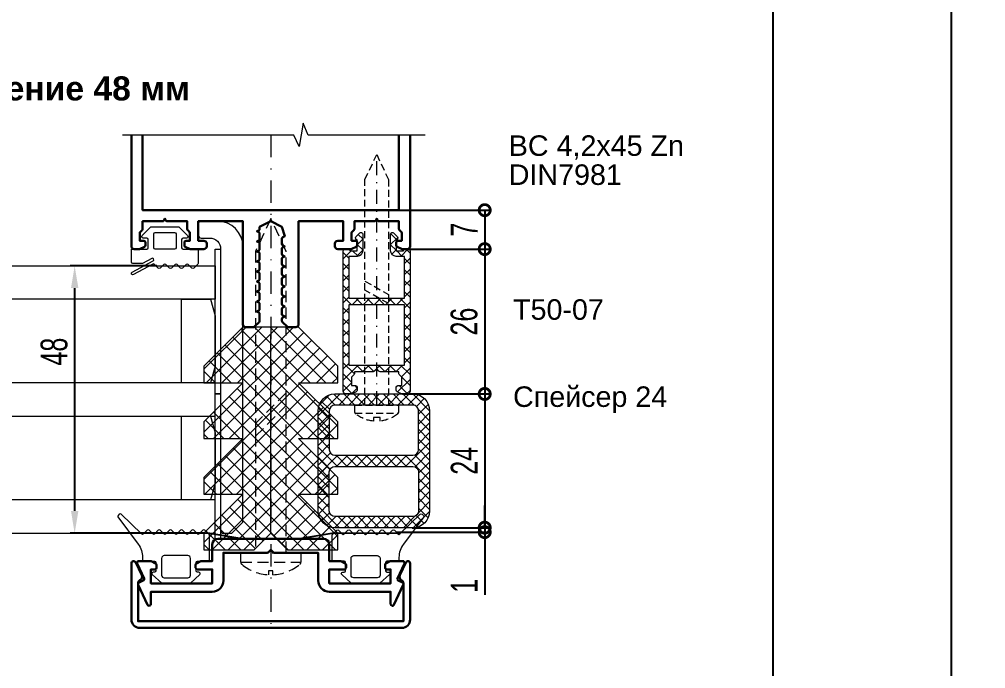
# Model space of a CAD drawing. Extents: x -37 to 8820, y -336 to 478.
# Drawn here: x 6195.5 to 6303.8, y 147.7 to 220.6 of the extents above; entities that cross this region are included whole.
import ezdxf

# ---------------------------------------------------------------- set-up
doc = ezdxf.new("R2010")
doc.units = 0
doc.header["$LTSCALE"] = 5
doc.linetypes.add('DASHDOT', pattern=[1, 0.5, -0.25, 0, -0.25])
doc.linetypes.add('HIDDEN', pattern=[0.375, 0.25, -0.125])
doc.layers.get('0').update_dxf_attribs({"linetype": 'CONTINUOUS', "lineweight": 30})
doc.layers.get('DEFPOINTS').update_dxf_attribs({"linetype": 'CONTINUOUS'})
for name, color, linetype, lineweight in [('1', 6, 'DASHDOT', 13), ('2', 3, 'HIDDEN', 13), ('Dimentions', 5, 'CONTINUOUS', 15), ('Glass', 5, 'CONTINUOUS', 20), ('Ал подклад', 7, 'CONTINUOUS', 20), ('Герлен', 7, 'CONTINUOUS', 60), ('Зигзаг', 1, 'CONTINUOUS', 15), ('Подкладки', 1, 'CONTINUOUS', 20), ('Текстовый', 7, 'CONTINUOUS', 9), ('Уплотнители', 1, 'CONTINUOUS', 20), ('Штриховка', 1, 'CONTINUOUS', 5)]:
    doc.layers.add(name, color=color, linetype=linetype, lineweight=lineweight)
doc.layers.add('Скрытые', color=14, linetype='CONTINUOUS', plot=False)
doc.styles.add('3', font='RUSS.SHX', dxfattribs={"width": 0.7, "height": 3})
doc.styles.add('Каталожный', font='arial.ttf', dxfattribs={"height": 2.5})
doc.dimstyles.new('MX1_6', dxfattribs={"dimtxt": 3, "dimasz": 2.5, "dimexe": 0.5, "dimexo": 0, "dimgap": 0.8, "dimtad": 1, "dimlfac": 1.6, "dimdsep": 46, "dimtxsty": '3', "dimcen": 0, "dimclrd": 256, "dimclre": 256, "dimclrt": 256, "dimaunit": 1, "dimadec": 0, "dimazin": 0, "dimtfac": 1, "dimtmove": 0, "dimatfit": 1, "dimfxl": 1, "dimtvp": 1, "dimtolj": 1, "dimtzin": 0, "dimarcsym": 0})

# ---------------------------------------------------------------- blocks, each defined once
blk = doc.blocks.new('*D138')
at = {"layer": 'DEFPOINTS', "color": 0, "linetype": 'Continuous', "transparency": 16777216}
for p in [(6210.87, 192.89), (6201.66, 162.89), (6216.15, 162.89)]:
    blk.add_point(p, dxfattribs=at)
at = {"layer": 'Dimentions', "linetype": 'Continuous', "lineweight": -2, "transparency": 16777216}
for p, q in [((6210.87, 192.89), (6201.16, 192.89)), ((6201.66, 190.39), (6201.66, 165.39)), ((6216.15, 162.89), (6201.16, 162.89))]:
    blk.add_line(p, q, dxfattribs=at)
at = {"layer": 'Dimentions', "linetype": 'Continuous', "transparency": 16777216}
for points in [[(6201.25, 190.39), (6202.08, 190.39), (6201.66, 192.89)], [(6201.25, 165.39), (6202.08, 165.39), (6201.66, 162.89)]]:
    blk.add_solid(points, dxfattribs=at)
at = {"layer": 'Dimentions', "linetype": 'Continuous', "transparency": 16777216, "insert": (6199.36, 183.27), "char_height": 3, "attachment_point": 5, "rotation": 90, "style": '3'}
blk.add_mtext('\\A1;48', dxfattribs=at)
blk = doc.blocks.new('_DotSmall')
at = {"color": 0, "linetype": 'ByBlock', "const_width": 0.5}
blk.add_lwpolyline([(-0.0625, 0, 1), (0.0625, 0, 1)], format="xyb", close=True, dxfattribs=at)
blk = doc.blocks.new('*D140')
at = {"layer": 'DEFPOINTS', "color": 0, "linetype": 'Continuous', "transparency": 16777216}
for p in [(6238.97, 194.77), (6238.41, 178.52), (6247.64, 178.52)]:
    blk.add_point(p, dxfattribs=at)
at = {"layer": 'Dimentions', "linetype": 'Continuous', "lineweight": -2, "transparency": 16777216}
for p, q in [((6238.97, 194.77), (6248.14, 194.77)), ((6247.64, 194.77), (6247.64, 178.52)), ((6238.41, 178.52), (6248.14, 178.52))]:
    blk.add_line(p, q, dxfattribs=at)
at = {"layer": 'Dimentions', "linetype": 'Continuous', "lineweight": -2, "transparency": 16777216, "xscale": 2.5, "yscale": 2.5, "zscale": 2.5}
for p, rotation in [((6247.64, 194.77), 90), ((6247.64, 178.52), 270)]:
    blk.add_blockref('_DotSmall', p, dxfattribs=dict(at, rotation=rotation))
at = {"layer": 'Dimentions', "linetype": 'Continuous', "transparency": 16777216, "insert": (6245.34, 186.64), "char_height": 3, "attachment_point": 5, "rotation": 90, "style": '3'}
blk.add_mtext('\\A1;26', dxfattribs=at)
blk = doc.blocks.new('*D141')
at = {"layer": 'DEFPOINTS', "color": 0, "linetype": 'Continuous', "transparency": 16777216}
for p in [(6238.03, 199.14), (6247.27, 194.77), (6247.64, 194.77)]:
    blk.add_point(p, dxfattribs=at)
at = {"layer": 'Dimentions', "linetype": 'Continuous', "lineweight": -2, "transparency": 16777216}
for p, q in [((6238.03, 199.14), (6248.14, 199.14)), ((6247.64, 199.14), (6247.64, 194.77)), ((6247.27, 194.77), (6248.14, 194.77))]:
    blk.add_line(p, q, dxfattribs=at)
at = {"layer": 'Dimentions', "linetype": 'Continuous', "lineweight": -2, "transparency": 16777216, "xscale": 2.5, "yscale": 2.5, "zscale": 2.5}
for p, rotation in [((6247.64, 199.14), 90), ((6247.64, 194.77), 270)]:
    blk.add_blockref('_DotSmall', p, dxfattribs=dict(at, rotation=rotation))
at = {"layer": 'Dimentions', "linetype": 'Continuous', "transparency": 16777216, "insert": (6245.34, 196.95), "char_height": 3, "attachment_point": 5, "rotation": 90, "style": '3'}
blk.add_mtext('\\A1;7', dxfattribs=at)
blk = doc.blocks.new('*U62')
at = {"layer": '1'}
blk.add_line((0, 0), (0, -45), dxfattribs=at)
at = {"layer": '2'}
blk.add_line((-3.84, 1.45), (3.84, 1.45), dxfattribs=at)
blk.add_lwpolyline([(-0.6, 2.87, 0.143497), (-3.71, 1.61, 0.228881), (-3.9, 1.21), (-3.9, 0), (3.9, 0), (3.9, 1.21, 0.228881), (3.71, 1.61, 0.143497), (0.6, 2.87), (0.6, 2.24), (-0.6, 2.24)], format="xyb", close=True, dxfattribs=at)
for points in [[(-2.1, 0), (-2.1, -40.5), (0, -45), (2.1, -40.5), (2.1, 0)], [(2.1, -18.22), (-2.1, -20.65), (-2.1, -22.28), (2.1, -19.85)]]:
    blk.add_lwpolyline(points, close=True, dxfattribs=at)
blk = doc.blocks.new('*D1032')
at = {"layer": 'DEFPOINTS', "color": 0, "linetype": 'Continuous', "transparency": 16777216}
for p in [(6238.97, 178.52), (6239.52, 163.52), (6247.64, 163.52)]:
    blk.add_point(p, dxfattribs=at)
at = {"layer": 'Dimentions', "linetype": 'Continuous', "lineweight": -2, "transparency": 16777216}
for p, q in [((6238.97, 178.52), (6248.14, 178.52)), ((6247.64, 178.52), (6247.64, 163.52)), ((6239.52, 163.52), (6248.14, 163.52))]:
    blk.add_line(p, q, dxfattribs=at)
at = {"layer": 'Dimentions', "linetype": 'Continuous', "lineweight": -2, "transparency": 16777216, "xscale": 2.5, "yscale": 2.5, "zscale": 2.5}
for p, rotation in [((6247.64, 178.52), 90), ((6247.64, 163.52), 270)]:
    blk.add_blockref('_DotSmall', p, dxfattribs=dict(at, rotation=rotation))
at = {"layer": 'Dimentions', "linetype": 'Continuous', "transparency": 16777216, "insert": (6245.34, 171.02), "char_height": 3, "attachment_point": 5, "rotation": 90, "style": '3'}
blk.add_mtext('\\A1;24', dxfattribs=at)
blk = doc.blocks.new('*D1033')
at = {"layer": 'DEFPOINTS', "color": 0, "linetype": 'Continuous', "transparency": 16777216}
for p in [(6237.72, 163.02), (6239.52, 163.52), (6247.64, 163.02)]:
    blk.add_point(p, dxfattribs=at)
at = {"layer": 'Dimentions', "linetype": 'Continuous', "lineweight": -2, "transparency": 16777216}
for p, q in [((6247.64, 163.52), (6247.64, 166.02)), ((6237.72, 163.02), (6248.14, 163.02)), ((6239.52, 163.52), (6248.14, 163.52)), ((6247.64, 163.52), (6247.64, 163.02)), ((6247.64, 163.02), (6247.64, 155.97))]:
    blk.add_line(p, q, dxfattribs=at)
at = {"layer": 'Dimentions', "linetype": 'Continuous', "lineweight": -2, "transparency": 16777216, "xscale": 2.5, "yscale": 2.5, "zscale": 2.5}
for p, rotation in [((6247.64, 163.52), 270), ((6247.64, 163.02), 90)]:
    blk.add_blockref('_DotSmall', p, dxfattribs=dict(at, rotation=rotation))
at = {"layer": 'Dimentions', "linetype": 'Continuous', "transparency": 16777216, "insert": (6245.34, 156.99), "char_height": 3, "attachment_point": 5, "rotation": 90, "style": '3'}
blk.add_mtext('\\A1;1', dxfattribs=at)

msp = doc.modelspace()

# ---------------------------------------------------------------- hatches: boundary and pattern name
at = {"layer": 'Штриховка', "lineweight": 5}
h = msp.add_hatch(dxfattribs=at)
h.set_pattern_fill('ANSI37', color=256, scale=7, style=0)
h.set_pattern_definition([(45, (8606.1472, 7318.5836), (-0.61871843, 0.61871843), []), (135, (8606.1472, 7318.5836), (-0.61871843, -0.61871843), [])])
h.paths.add_polyline_path([(6238.6539, 188.5166), (6232.4039, 188.5166), (6232.4039, 181.7666), (6238.6539, 181.7666)], flags=16)
edge = h.paths.add_edge_path()
edge.add_line((6238.6539, 189.2666), (6238.6539, 193.9541))
edge.add_line((6238.6539, 193.9541), (6237.7164, 193.9541))
edge.add_arc((6237.7164, 194.5791), 0.625, 180, 270, ccw=False)
edge.add_line((6237.0914, 194.5791), (6237.0914, 196.4434))
edge.add_arc((6237.2896, 196.4434), 0.1982, 45, 180, ccw=False)
edge.add_line((6237.4298, 196.5836), (6237.849, 196.1644))
edge.add_arc((6237.7164, 196.0318), 0.1875, -45, 45, ccw=False)
edge.add_line((6237.849, 195.8992), (6237.7164, 195.7666))
edge.add_line((6237.7164, 195.7666), (6237.7164, 194.5791))
edge.add_line((6237.7164, 194.5791), (6238.5289, 194.5791))
edge.add_arc((6238.7164, 194.5791), 0.1875, 90, 180, ccw=False)
edge.add_line((6238.7164, 194.7666), (6239.0914, 194.7666))
edge.add_arc((6239.0914, 194.5791), 0.1875, 0, 90, ccw=False)
edge.add_line((6239.2789, 194.5791), (6239.2789, 178.8291))
edge.add_arc((6238.9664, 178.8291), 0.3125, -90, 0, ccw=False)
edge.add_line((6238.9664, 178.5166), (6238.3857, 178.5166))
edge.add_arc((6238.3857, 178.7041), 0.1875, 243.434949, 270, ccw=False)
edge.add_line((6238.3018, 178.5364), (6237.82, 178.7773))
edge.add_arc((6237.9039, 178.945), 0.1875, 180, 243.434949, ccw=False)
edge.add_line((6237.7164, 178.945), (6237.7164, 179.2666))
edge.add_arc((6237.9039, 179.2666), 0.1875, 90, 180, ccw=False)
edge.add_line((6237.9039, 179.4541), (6238.3414, 179.4541))
edge.add_line((6238.3414, 179.4541), (6238.3414, 180.3916))
edge.add_line((6238.3414, 180.3916), (6238.0838, 180.6492))
edge.add_arc((6238.2164, 180.7818), 0.1875, 180, 225, ccw=False)
edge.add_line((6238.0289, 180.7818), (6238.0289, 181.0166))
edge.add_line((6238.0289, 181.0166), (6235.9191, 181.0166))
edge.add_arc((6235.9191, 181.2041), 0.1875, 225, 270, ccw=False)
edge.add_line((6235.7865, 181.0715), (6235.5289, 181.3291))
edge.add_line((6235.5289, 181.3291), (6235.2713, 181.0715))
edge.add_arc((6235.1387, 181.2041), 0.1875, 270, 315, ccw=False)
edge.add_line((6235.1387, 181.0166), (6233.0289, 181.0166))
edge.add_line((6233.0289, 181.0166), (6233.0289, 180.7818))
edge.add_arc((6232.8414, 180.7818), 0.1875, -45, 0, ccw=False)
edge.add_line((6232.974, 180.6492), (6232.7164, 180.3916))
edge.add_line((6232.7164, 180.3916), (6232.7164, 179.4541))
edge.add_line((6232.7164, 179.4541), (6233.1539, 179.4541))
edge.add_arc((6233.1539, 179.2666), 0.1875, 0, 90, ccw=False)
edge.add_line((6233.3414, 179.2666), (6233.3414, 178.945))
edge.add_arc((6233.1539, 178.945), 0.1875, -63.434949, 0, ccw=False)
edge.add_line((6233.2377, 178.7773), (6232.756, 178.5364))
edge.add_arc((6232.6721, 178.7041), 0.1875, 270, 296.565051, ccw=False)
edge.add_line((6232.6721, 178.5166), (6232.0914, 178.5166))
edge.add_arc((6232.0914, 178.8291), 0.3125, 180, 270, ccw=False)
edge.add_line((6231.7789, 178.8291), (6231.7789, 194.5791))
edge.add_arc((6231.9664, 194.5791), 0.1875, 90, 180, ccw=False)
edge.add_line((6231.9664, 194.7666), (6232.3414, 194.7666))
edge.add_arc((6232.3414, 194.5791), 0.1875, 0, 90, ccw=False)
edge.add_line((6232.5289, 194.5791), (6233.3414, 194.5791))
edge.add_line((6233.3414, 194.5791), (6233.3414, 195.7666))
edge.add_line((6233.3414, 195.7666), (6233.2088, 195.8992))
edge.add_arc((6233.3414, 196.0318), 0.1875, 135, 225, ccw=False)
edge.add_line((6233.2088, 196.1644), (6233.628, 196.5836))
edge.add_arc((6233.7682, 196.4434), 0.1982, 0, 135, ccw=False)
edge.add_line((6233.9664, 196.4434), (6233.9664, 194.5791))
edge.add_arc((6233.3414, 194.5791), 0.625, -90, 0, ccw=False)
edge.add_line((6233.3414, 193.9541), (6232.4039, 193.9541))
edge.add_line((6232.4039, 193.9541), (6232.4039, 189.2666))
edge.add_line((6232.4039, 189.2666), (6238.6539, 189.2666))
h = msp.add_hatch(dxfattribs=at)
h.set_pattern_fill('NET', color=256, scale=10, angle=45, style=0)
h.set_pattern_definition([(45, (1147.8549, 2873.4894), (-0.88388348, 0.88388348), []), (135, (1147.8549, 2873.4894), (-0.88388348, -0.88388348), [])])
h.paths.add_polyline_path([(6225.5289, 161.0166), (6231.1539, 161.0166), (6231.1539, 162.8916), (6226.7789, 167.2666), (6231.1539, 167.2666), (6231.1539, 169.1416), (6226.7789, 173.5166), (6231.1539, 173.5166), (6231.1539, 175.3916), (6226.7789, 179.7666), (6231.1539, 179.7666), (6231.1539, 181.6416), (6226.7789, 186.0166), (6220.5289, 186.0166), (6216.1539, 181.6416), (6216.1539, 179.7666), (6220.5289, 179.7666), (6216.1539, 175.3916), (6216.1539, 173.5166), (6220.5289, 173.5166), (6216.1539, 169.1416), (6216.1539, 167.2666), (6220.5289, 167.2666), (6216.1539, 162.8916), (6216.1539, 161.0166), (6221.7789, 161.0166), (6223.6539, 162.8916)])
at = {"layer": 'Штриховка'}
h = msp.add_hatch(dxfattribs=at)
h.set_pattern_fill('NET', color=256, scale=6.25, angle=135, style=0)
h.set_pattern_definition([(135, (3824.1568, -3661.754), (-0.55242717, -0.55242717), []), (225, (3824.1568, -3661.754), (0.55242717, -0.55242717), [])])
h.paths.add_polyline_path([(6241.4664, 176.6416, 0.41421356), (6239.5914, 178.5166), (6230.8414, 178.5166, 0.41421356), (6228.9664, 176.6416), (6228.9664, 165.3916, 0.41421356), (6230.8414, 163.5166), (6239.5914, 163.5166, 0.41421356), (6241.4664, 165.3916)])
h.paths.add_polyline_path([(6240.2164, 169.7666), (6240.2164, 165.3916, -0.41421356), (6239.5914, 164.7666), (6230.8414, 164.7666, -0.41421356), (6230.2164, 165.3916), (6230.2164, 169.7666, -0.41421356), (6230.8414, 170.3916), (6239.5914, 170.3916, -0.41421356)], flags=16)
h.paths.add_polyline_path([(6239.5914, 171.6416), (6230.8414, 171.6416, -0.41421356), (6230.2164, 172.2666), (6230.2164, 176.6416, -0.41421356), (6230.8414, 177.2666), (6239.5914, 177.2666, -0.41421356), (6240.2164, 176.6416), (6240.2164, 172.2666, -0.41421356)], flags=16)

# ---------------------------------------------------------------- linework, layer by layer
msp.add_lwpolyline([(6239.2789, 207.5687), (6239.2789, 195.0791, -0.41421356), (6238.9664, 194.7666), (6238.3857, 194.7666, -0.11643382), (6238.3018, 194.7864), (6237.82, 195.0273, -0.28407904), (6237.7164, 195.195), (6237.7164, 195.5166, -0.41421356), (6237.9039, 195.7041), (6238.3414, 195.7041), (6238.3414, 196.6416), (6238.0838, 196.8992, -0.19891237), (6238.0289, 197.0318), (6238.0289, 197.8916), (6235.801, 197.8916, -0.28407904), (6235.6333, 197.9953), (6235.5289, 198.2041), (6235.4245, 197.9953, -0.28407904), (6235.2568, 197.8916), (6233.0289, 197.8916), (6233.0289, 197.0318, -0.19891237), (6232.974, 196.8992), (6232.7164, 196.6416), (6232.7164, 195.7041), (6233.1539, 195.7041, -0.41421356), (6233.3414, 195.5166), (6233.3414, 195.195, -0.28407904), (6233.2377, 195.0273), (6232.756, 194.7864, -0.11643382), (6232.6721, 194.7666), (6231.1539, 194.7666, -0.41421356), (6230.8414, 195.0791), (6230.8414, 195.3916, -0.41421356), (6231.1539, 195.7041), (6231.7789, 195.7041), (6231.7789, 197.8916), (6226.7789, 197.8916), (6226.7789, 186.3291, -0.41421356), (6226.4664, 186.0166), (6225.6066, 186.0166, -0.19891237), (6225.474, 186.0715), (6224.9588, 186.5867, -0.19891237), (6224.9039, 186.7193), (6224.9039, 186.932, -0.28407904), (6225.0075, 187.0997), (6225.2164, 187.2041), (6225.0075, 187.3086, -0.28407904), (6224.9039, 187.4763), (6224.9039, 188.057, -0.28407904), (6225.0075, 188.2247), (6225.2164, 188.3291), (6225.0075, 188.4336, -0.28407904), (6224.9039, 188.6013), (6224.9039, 189.182, -0.28407904), (6225.0075, 189.3497), (6225.2164, 189.4541), (6225.0075, 189.5586, -0.28407904), (6224.9039, 189.7263), (6224.9039, 190.307, -0.28407904), (6225.0075, 190.4747), (6225.2164, 190.5791), (6225.0075, 190.6836, -0.28407904), (6224.9039, 190.8513), (6224.9039, 191.432, -0.28407904), (6225.0075, 191.5997), (6225.2164, 191.7041), (6225.0075, 191.8086, -0.28407904), (6224.9039, 191.9763), (6224.9039, 192.557, -0.28407904), (6225.0075, 192.7247), (6225.2164, 192.8291), (6225.0075, 192.9336, -0.28407904), (6224.9039, 193.1013), (6224.9039, 193.682, -0.28407904), (6225.0075, 193.8497), (6225.2164, 193.9541), (6225.0075, 194.0586, -0.28407904), (6224.9039, 194.2263), (6224.9039, 194.807, -0.28407904), (6225.0075, 194.9747), (6225.2164, 195.0791), (6225.0075, 195.1836, -0.28407904), (6224.9039, 195.3513), (6224.9039, 195.932, -0.28407904), (6225.0075, 196.0997), (6225.2164, 196.2041), (6224.9039, 197.2666), (6223.6539, 197.8916), (6222.4039, 197.2666), (6222.4039, 197.0388, -0.28407904), (6222.3002, 196.8711), (6222.0914, 196.7666), (6222.3002, 196.6622, -0.28407904), (6222.4039, 196.4945), (6222.4039, 195.9138, -0.28407904), (6222.3002, 195.7461), (6222.0914, 195.6416), (6222.3002, 195.5372, -0.28407904), (6222.4039, 195.3695), (6222.4039, 194.7888, -0.28407904), (6222.3002, 194.6211), (6222.0914, 194.5166), (6222.3002, 194.4122, -0.28407904), (6222.4039, 194.2445), (6222.4039, 193.6638, -0.28407904), (6222.3002, 193.4961), (6222.0914, 193.3916), (6222.3002, 193.2872, -0.28407904), (6222.4039, 193.1195), (6222.4039, 192.5388, -0.28407904), (6222.3002, 192.3711), (6222.0914, 192.2666), (6222.3002, 192.1622, -0.28407904), (6222.4039, 191.9945), (6222.4039, 191.4138, -0.28407904), (6222.3002, 191.2461), (6222.0914, 191.1416), (6222.3002, 191.0372, -0.28407904), (6222.4039, 190.8695), (6222.4039, 190.2888, -0.28407904), (6222.3002, 190.1211), (6222.0914, 190.0166), (6222.3002, 189.9122, -0.28407904), (6222.4039, 189.7445), (6222.4039, 189.1638, -0.28407904), (6222.3002, 188.9961), (6222.0914, 188.8916), (6222.3002, 188.7872, -0.28407904), (6222.4039, 188.6195), (6222.4039, 188.0388, -0.28407904), (6222.3002, 187.8711), (6222.0914, 187.7666), (6222.3002, 187.6622, -0.28407904), (6222.4039, 187.4945), (6222.4039, 186.7193, -0.19891237), (6222.349, 186.5867), (6221.8338, 186.0715, -0.19891237), (6221.7012, 186.0166), (6220.8414, 186.0166, -0.41421356), (6220.5289, 186.3291), (6220.5289, 197.8916), (6215.5289, 197.8916), (6215.5289, 195.7041), (6216.1539, 195.7041, -0.41421356), (6216.4664, 195.3916), (6216.4664, 195.0791, -0.41421356), (6216.1539, 194.7666), (6214.6357, 194.7666, -0.11643382), (6214.5518, 194.7864), (6214.07, 195.0273, -0.28407904), (6213.9664, 195.195), (6213.9664, 195.5166, -0.41421356), (6214.1539, 195.7041), (6214.5914, 195.7041), (6214.5914, 196.6416), (6214.3338, 196.8992, -0.19891237), (6214.2789, 197.0318), (6214.2789, 197.8916), (6212.051, 197.8916, -0.28407904), (6211.8833, 197.9953), (6211.7789, 198.2041), (6211.6745, 197.9953, -0.28407904), (6211.5068, 197.8916), (6209.2789, 197.8916), (6209.2789, 197.0318, -0.19891237), (6209.224, 196.8992), (6208.9664, 196.6416), (6208.9664, 195.7041), (6209.4039, 195.7041, -0.41421356), (6209.5914, 195.5166), (6209.5914, 195.195, -0.28407904), (6209.4877, 195.0273), (6209.006, 194.7864, -0.11643382), (6208.9221, 194.7666), (6208.3414, 194.7666, -0.41421356), (6208.0289, 195.0791), (6208.0289, 207.5687)], format="xyb")
msp.add_lwpolyline([(6238.0289, 207.5687), (6238.0289, 199.1416), (6209.2789, 199.1416), (6209.2789, 207.5687)])
for points in [[(6238.5113, 157.1127, 0.41421356), (6238.4206, 157.3619), (6237.9488, 157.5819, -0.41421356), (6237.8581, 157.831), (6238.6363, 159.4999, 0.54861879), (6238.4664, 159.7666), (6237.1357, 159.7666, 0.11643382), (6237.0518, 159.7468), (6236.57, 159.5059, 0.28407904), (6236.4664, 159.3382), (6236.4664, 159.0166, 0.41421356), (6236.6539, 158.8291), (6237.0914, 158.8291), (6237.0914, 157.2666), (6230.2164, 157.2666), (6230.2164, 158.8291), (6231.9039, 158.8291, 0.41421356), (6232.0914, 159.0166), (6232.0914, 159.3382, 0.28407904), (6231.9877, 159.5059), (6231.506, 159.7468, 0.11643382), (6231.4221, 159.7666), (6230.2164, 159.7666), (6230.2164, 161.6416, 0.41421356), (6229.5914, 162.2666), (6217.7164, 162.2666, 0.41421356), (6217.0914, 161.6416), (6217.0914, 159.7666), (6215.8857, 159.7666, 0.11643382), (6215.8018, 159.7468), (6215.32, 159.5059, 0.28407904), (6215.2164, 159.3382), (6215.2164, 159.0166, 0.41421356), (6215.4039, 158.8291), (6217.0914, 158.8291), (6217.0914, 157.2666), (6210.2164, 157.2666), (6210.2164, 158.8291), (6210.6539, 158.8291, 0.41421356), (6210.8414, 159.0166), (6210.8414, 159.3382, 0.28407904), (6210.7377, 159.5059), (6210.256, 159.7468, 0.11643382), (6210.1721, 159.7666), (6208.8414, 159.7666, 0.54861879), (6208.6715, 159.4999), (6209.4496, 157.831, -0.41421356), (6209.359, 157.5819), (6208.8871, 157.3619, 0.41421356), (6208.7965, 157.1127), (6209.84, 154.8749, 0.29147342), (6210.0099, 154.7666), (6210.0289, 154.7666, 0.41421356), (6210.2164, 154.9541), (6210.2164, 156.3291), (6217.0914, 156.3291, 0.41421356), (6218.3414, 157.5791), (6218.3414, 160.7041), (6223.2637, 160.7041, 0.19891237), (6223.3963, 160.759), (6223.6539, 161.0166), (6223.9115, 160.759, 0.19891237), (6224.0441, 160.7041), (6228.9664, 160.7041), (6228.9664, 157.5791, 0.41421356), (6230.2164, 156.3291), (6237.0914, 156.3291), (6237.0914, 154.9541, 0.41421356), (6237.2789, 154.7666), (6237.2979, 154.7666, 0.29147342), (6237.4678, 154.8749)], [(6238.3414, 152.2666), (6208.9664, 152.2666, -0.41421356), (6208.0289, 153.2041), (6208.0289, 159.5166, -0.80258485), (6208.5055, 159.6223), (6209.1754, 158.1856, -0.40155944), (6208.9808, 157.6126, 0.27973928), (6208.7789, 157.2799), (6208.7789, 153.0166), (6238.5289, 153.0166), (6238.5289, 157.2799, 0.27973928), (6238.327, 157.6126, -0.40155944), (6238.1324, 158.1856), (6238.8023, 159.6223, -0.80258485), (6239.2789, 159.5166), (6239.2789, 153.2041, -0.41421356)]]:
    msp.add_lwpolyline(points, format="xyb", close=True)
at = {"layer": '1'}
msp.add_line((6223.6539, 207.5687), (6223.6539, 152.2666), dxfattribs=at)
at = {"layer": '2'}
msp.add_line((6220.2789, 159.6481), (6227.0289, 159.6481), dxfattribs=at)
for points in [[(6225.3726, 160.7041), (6225.3726, 194.5183), (6223.6539, 198.2041), (6221.9351, 194.5183), (6221.9351, 160.7041)], [(6221.9351, 173.77), (6225.3726, 177.2075), (6225.3726, 178.6398), (6221.9351, 175.2023)]]:
    msp.add_lwpolyline(points, close=True, dxfattribs=at)
msp.add_lwpolyline([(6223.4083, 158.2413, -0.16184886), (6220.3925, 159.407, -0.22388754), (6220.2789, 159.6481), (6220.2789, 160.7041), (6227.0289, 160.7041), (6227.0289, 159.6481, -0.22388754), (6226.9153, 159.407, -0.16184886), (6223.8995, 158.2413), (6223.8995, 158.6789), (6223.4083, 158.6789)], format="xyb", close=True, dxfattribs=at)
at = {"layer": 'Glass'}
for points in [[(6217.4039, 189.1416), (6175.8365, 189.1416), (6175.8365, 192.8916), (6217.4039, 192.8916)], [(6216.9015, 179.7666), (6213.6539, 179.7666), (6213.6539, 189.1416), (6216.9015, 189.1416), (6217.4039, 187.2666), (6217.4039, 181.6416)], [(6217.4039, 179.7666), (6175.8365, 179.7666), (6175.8365, 176.0166), (6217.4039, 176.0166)], [(6216.9015, 166.6416), (6213.6539, 166.6416), (6213.6539, 176.0166), (6216.9015, 176.0166), (6217.4039, 174.1416), (6217.4039, 168.5166)], [(6217.4039, 166.6416), (6175.8365, 166.6416), (6175.8365, 162.8916), (6217.4039, 162.8916)]]:
    msp.add_lwpolyline(points, close=True, dxfattribs=at)
at = {"layer": 'Ал подклад', "color": 0}
msp.add_lwpolyline([(6220.5289, 164.2711), (6220.5289, 195.0791, 0.41421356), (6217.7164, 197.8916), (6215.8414, 197.8916, 0.41421356), (6215.5289, 197.5791), (6215.5289, 196.3291, 0.41421356), (6215.8414, 196.0166), (6216.7789, 196.0166, -0.41421356), (6218.0289, 194.7666), (6218.0289, 163.2041, 0.41421356), (6218.3414, 162.8916), (6219.1495, 162.8916, 0.19891237), (6219.3704, 162.9832), (6220.4374, 164.0501, 0.19891237)], format="xyb", close=True, dxfattribs=at)
at = {"layer": 'Герлен', "ltscale": 2, "const_width": 0.1875}
msp.add_lwpolyline([(6238.2164, 162.8916), (6230.5289, 162.8916), (6226.7789, 162.2666), (6220.5289, 162.2666), (6216.7789, 162.8916), (6209.0914, 162.8916)], dxfattribs=at)
at = {"layer": 'Зигзаг'}
msp.add_lwpolyline([(6240.9796, 207.5687), (6227.8498, 207.5687), (6227.2689, 208.8866), (6226.8333, 206.2739), (6226.2508, 207.5687), (6207.0319, 207.5687)], dxfattribs=at)
at = {"layer": 'Подкладки'}
for points in [[(6217.4039, 178.5166), (6217.4039, 194.7666), (6218.0289, 194.7666), (6218.0289, 178.5166)], [(6217.4039, 162.2666), (6217.4039, 178.5166), (6218.0289, 178.5166), (6218.0289, 162.2666)]]:
    msp.add_lwpolyline(points, close=True, dxfattribs=at)
at = {"layer": 'Скрытые', "linetype": 'Continuous'}
for points in [[(6300, 297), (6090, 297), (6090, 0), (6300, 0)], [(6300, 297), (6510, 297), (6510, 0), (6300, 0)], [(6280, 10), (6280, 287), (6115, 287), (6115, 10)]]:
    msp.add_lwpolyline(points, close=True, dxfattribs=at)
at = {"layer": 'Уплотнители'}
msp.add_line((6223.6539, 162.8916), (6223.6539, 185.0791), dxfattribs=at)
for points in [[(6210.2981, 193.7275), (6209.2531, 193.1605, -0.12491271), (6209.1786, 193.1416), (6208.1851, 193.1416, -0.41421356), (6208.0289, 193.2979), (6208.0289, 194.7666), (6209.7476, 194.7666, 0.41421356), (6209.9039, 194.9229), (6209.9039, 195.8604, 0.41421356), (6209.7476, 196.0166), (6209.3414, 196.0166, -0.66858666), (6209.231, 196.2835), (6210.1706, 197.221, -0.19861919), (6210.281, 197.2666), (6213.2768, 197.2666, -0.19861919), (6213.3871, 197.221), (6214.3267, 196.2835, -0.66858666), (6214.2164, 196.0166), (6213.8101, 196.0166, 0.41421356), (6213.6539, 195.8604), (6213.6539, 194.9229, 0.41421356), (6213.8101, 194.7666), (6215.5289, 194.7666), (6215.5289, 193.2063, -0.19891237), (6215.4831, 193.0959), (6215.0144, 192.6271, -0.41421356), (6214.7934, 192.6271), (6214.3894, 193.0311, 0.41421356), (6214.1684, 193.0311), (6213.7644, 192.6271, -0.41421356), (6213.5434, 192.6271), (6213.1394, 193.0311, 0.41421356), (6212.9184, 193.0311), (6212.5144, 192.6271, -0.41421356), (6212.2934, 192.6271), (6211.8894, 193.0311, 0.41421356), (6211.6684, 193.0311), (6211.2644, 192.6271, -0.41421356), (6211.0434, 192.6271), (6210.6114, 193.0592, 0.33207606), (6210.4264, 193.086), (6208.2596, 191.9105, -1), (6208.1106, 192.1852), (6210.4471, 193.4528, 1)], [(6210.6851, 196.6416), (6212.8726, 196.6416, -0.41421356), (6213.0289, 196.4854), (6213.0289, 194.9229, -0.41421356), (6212.8726, 194.7666), (6210.6851, 194.7666, -0.41421356), (6210.5289, 194.9229), (6210.5289, 196.4854, -0.41421356)], [(6238.6539, 189.2666), (6238.6539, 193.9541), (6237.7164, 193.9541, -0.41421356), (6237.0914, 194.5791), (6237.0914, 196.4434, -0.66817864), (6237.4298, 196.5836), (6237.849, 196.1644, -0.41421356), (6237.849, 195.8992), (6237.7164, 195.7666), (6237.7164, 194.5791), (6238.5289, 194.5791, -0.41421356), (6238.7164, 194.7666), (6239.0914, 194.7666, -0.41421356), (6239.2789, 194.5791), (6239.2789, 178.8291, -0.41421356), (6238.9664, 178.5166), (6238.3857, 178.5166, -0.11643382), (6238.3018, 178.5364), (6237.82, 178.7773, -0.28407904), (6237.7164, 178.945), (6237.7164, 179.2666, -0.41421356), (6237.9039, 179.4541), (6238.3414, 179.4541), (6238.3414, 180.3916), (6238.0838, 180.6492, -0.19891237), (6238.0289, 180.7818), (6238.0289, 181.0166), (6235.9191, 181.0166, -0.19891237), (6235.7865, 181.0715), (6235.5289, 181.3291), (6235.2713, 181.0715, -0.19891237), (6235.1387, 181.0166), (6233.0289, 181.0166), (6233.0289, 180.7818, -0.19891237), (6232.974, 180.6492), (6232.7164, 180.3916), (6232.7164, 179.4541), (6233.1539, 179.4541, -0.41421356), (6233.3414, 179.2666), (6233.3414, 178.945, -0.28407904), (6233.2377, 178.7773), (6232.756, 178.5364, -0.11643382), (6232.6721, 178.5166), (6232.0914, 178.5166, -0.41421356), (6231.7789, 178.8291), (6231.7789, 194.5791, -0.41421356), (6231.9664, 194.7666), (6232.3414, 194.7666, -0.41421356), (6232.5289, 194.5791), (6233.3414, 194.5791), (6233.3414, 195.7666), (6233.2088, 195.8992, -0.41421356), (6233.2088, 196.1644), (6233.628, 196.5836, -0.66817864), (6233.9664, 196.4434), (6233.9664, 194.5791, -0.41421356), (6233.3414, 193.9541), (6232.4039, 193.9541), (6232.4039, 189.2666)], [(6241.4664, 176.6416), (6241.4664, 165.3916, -0.41421356), (6239.5914, 163.5166), (6230.8414, 163.5166, -0.41421356), (6228.9664, 165.3916), (6228.9664, 176.6416, -0.41421356), (6230.8414, 178.5166), (6239.5914, 178.5166, -0.41421356)], [(6239.5914, 177.2666), (6230.8414, 177.2666, 0.41421356), (6230.2164, 176.6416), (6230.2164, 172.2666, 0.41421356), (6230.8414, 171.6416), (6239.5914, 171.6416, 0.41421356), (6240.2164, 172.2666), (6240.2164, 176.6416, 0.41421356)], [(6240.2164, 169.7666), (6240.2164, 165.3916, -0.41421356), (6239.5914, 164.7666), (6230.8414, 164.7666, -0.41421356), (6230.2164, 165.3916), (6230.2164, 169.7666, -0.41421356), (6230.8414, 170.3916), (6239.5914, 170.3916, -0.41421356)], [(6215.4351, 158.5166, -0.41421356), (6215.2789, 158.6729), (6215.2789, 159.6104, -0.41421356), (6215.4351, 159.7666), (6216.7789, 159.7666), (6216.7789, 162.6546, 0.19891237), (6216.7423, 162.743), (6216.2644, 163.2209, 0.41421356), (6216.0434, 163.2209), (6215.6394, 162.8168, -0.41421356), (6215.4184, 162.8168), (6215.0144, 163.2209, 0.41421356), (6214.7934, 163.2209), (6214.3894, 162.8168, -0.41421356), (6214.1684, 162.8168), (6213.7644, 163.2209, 0.41421356), (6213.5434, 163.2209), (6213.1394, 162.8168, -0.41421356), (6212.9184, 162.8168), (6212.5144, 163.2209, 0.41421356), (6212.2934, 163.2209), (6211.8894, 162.8168, -0.41421356), (6211.6684, 162.8168), (6211.2644, 163.2209, 0.41421356), (6211.0434, 163.2209), (6210.6394, 162.8168, -0.41421356), (6210.4184, 162.8168), (6210.0144, 163.2209, 0.41421356), (6209.7934, 163.2209), (6209.3894, 162.8168, -0.41421356), (6209.1684, 162.8168), (6206.8894, 165.0311, 0.41421356), (6206.6684, 165.0311), (6206.5371, 164.8998, 0.29253821), (6206.501, 164.7353), (6208.7817, 161.6821, -0.16178775), (6209.2789, 160.1859), (6209.2789, 159.7666), (6210.6226, 159.7666, -0.41421356), (6210.7789, 159.6104), (6210.7789, 158.6729, -0.41421356), (6210.6226, 158.5166), (6210.4664, 158.5166, 0.66858666), (6210.356, 158.2498), (6211.4206, 157.3123, 0.19861919), (6211.531, 157.2666), (6214.5268, 157.2666, 0.19861919), (6214.6371, 157.3123), (6215.7017, 158.2498, 0.66858666), (6215.5914, 158.5166)], [(6231.8726, 158.5166, 0.41421356), (6232.0289, 158.6729), (6232.0289, 159.6104, 0.41421356), (6231.8726, 159.7666), (6230.5289, 159.7666), (6230.5289, 162.6546, -0.19891237), (6230.5655, 162.743), (6231.0434, 163.2209, -0.41421356), (6231.2644, 163.2209), (6231.6684, 162.8168, 0.41421356), (6231.8894, 162.8168), (6232.2934, 163.2209, -0.41421356), (6232.5144, 163.2209), (6232.9184, 162.8168, 0.41421356), (6233.1394, 162.8168), (6233.5434, 163.2209, -0.41421356), (6233.7644, 163.2209), (6234.1684, 162.8168, 0.41421356), (6234.3894, 162.8168), (6234.7934, 163.2209, -0.41421356), (6235.0144, 163.2209), (6235.4184, 162.8168, 0.41421356), (6235.6394, 162.8168), (6236.0434, 163.2209, -0.41421356), (6236.2644, 163.2209), (6236.6684, 162.8168, 0.41421356), (6236.8894, 162.8168), (6237.2934, 163.2209, -0.41421356), (6237.5144, 163.2209), (6237.9184, 162.8168, 0.41421356), (6238.1394, 162.8168), (6240.4184, 165.0311, -0.41421356), (6240.6394, 165.0311), (6240.7707, 164.8998, -0.29253821), (6240.8068, 164.7353), (6238.526, 161.6821, 0.16178775), (6238.0289, 160.1859), (6238.0289, 159.7666), (6236.6851, 159.7666, 0.41421356), (6236.5289, 159.6104), (6236.5289, 158.6729, 0.41421356), (6236.6851, 158.5166), (6236.8414, 158.5166, -0.66858666), (6236.9517, 158.2498), (6235.8871, 157.3123, -0.19861919), (6235.7768, 157.2666), (6232.781, 157.2666, -0.19861919), (6232.6706, 157.3123), (6231.606, 158.2498, -0.66858666), (6231.7164, 158.5166)], [(6211.7164, 157.8916), (6214.3414, 157.8916, 0.41421356), (6214.6539, 158.2041), (6214.6539, 160.0791, 0.41421356), (6214.3414, 160.3916), (6211.7164, 160.3916, 0.41421356), (6211.4039, 160.0791), (6211.4039, 158.2041, 0.41421356)], [(6235.5914, 157.8916), (6232.9664, 157.8916, -0.41421356), (6232.6539, 158.2041), (6232.6539, 160.0791, -0.41421356), (6232.9664, 160.3916), (6235.5914, 160.3916, -0.41421356), (6235.9039, 160.0791), (6235.9039, 158.2041, -0.41421356)]]:
    msp.add_lwpolyline(points, format="xyb", close=True, dxfattribs=at)
for points in [[(6238.6539, 188.5166), (6232.4039, 188.5166), (6232.4039, 181.7666), (6238.6539, 181.7666)], [(6225.5289, 161.0166), (6231.1539, 161.0166), (6231.1539, 162.8916), (6226.7789, 167.2666), (6231.1539, 167.2666), (6231.1539, 169.1416), (6226.7789, 173.5166), (6231.1539, 173.5166), (6231.1539, 175.3916), (6226.7789, 179.7666), (6231.1539, 179.7666), (6231.1539, 181.6416), (6226.7789, 186.0166), (6220.5289, 186.0166), (6216.1539, 181.6416), (6216.1539, 179.7666), (6220.5289, 179.7666), (6216.1539, 175.3916), (6216.1539, 173.5166), (6220.5289, 173.5166), (6216.1539, 169.1416), (6216.1539, 167.2666), (6220.5289, 167.2666), (6216.1539, 162.8916), (6216.1539, 161.0166), (6221.7789, 161.0166), (6223.6539, 162.8916)]]:
    msp.add_lwpolyline(points, close=True, dxfattribs=at)

# ---------------------------------------------------------------- block references
at = {"xscale": -0.625, "yscale": 0.625, "zscale": 0.625, "rotation": 180}
msp.add_blockref('*U62', (6235.5289, 177.2666), dxfattribs=at)

# ---------------------------------------------------------------- texts
at = {"layer": 'Текстовый', "linetype": 'Continuous', "insert": (6180.2112, 214.1476), "char_height": 2.7, "width": 42.664921, "attachment_point": 1, "style": 'Каталожный'}
msp.add_mtext('{\\fArial|b1|i0|c204|p34;Заполнение 48 мм}', dxfattribs=at)
at = {"layer": 'Текстовый', "linetype": 'Continuous', "char_height": 2.5, "attachment_point": 1, "line_spacing_factor": 0.85, "style": 'Каталожный'}
for s, insert, width in [('\\pxi-2,l2,r-2.0333,se1.0833,ql,t4;{\\H0.92x;ВС 4,2х45 Zn\\PDIN7981}', (6250.3433, 207.5316), 28.050866), ('\\pxi-2,l2,r-2.0333,se1.0833,ql,t4;{\\H0.92x;\\P\\pq*;Т50-07\\P\\pql;\\P\\PСпейсер 24}', (6250.8215, 192.4029), 22.417372)]:
    msp.add_mtext(s, dxfattribs=dict(at, insert=insert, width=width))

# ---------------------------------------------------------------- dimensions: what is measured, and where the dimension line sits
at = {"layer": 'Dimentions', "linetype": 'Continuous'}
for base, p1, p2, picture, middle in [((6247.6412, 194.7666), (6238.0289, 199.1416), (6247.2669, 194.7666), '*D141', (6245.3412, 196.9541)), ((6247.6412, 178.5166), (6238.9664, 194.7666), (6238.4066, 178.5166), '*D140', (6245.3412, 186.6416)), ((6247.6412, 163.5166), (6238.9664, 178.5166), (6239.5179, 163.5166), '*D1032', (6245.3412, 171.0166)), ((6247.6412, 163.0188), (6239.5179, 163.5166), (6237.7164, 163.0188), '*D1033', (6245.3412, 156.9938))]:
    dim = msp.add_linear_dim(base=base, p1=p1, p2=p2, angle=90, dimstyle='MX1_6', override={"dimdec": 0, "dimblk1": 'DotSmall', "dimblk2": 'DotSmall', "dimsah": 1}, dxfattribs=at)
    dim.commit()
    dim.dimension.update_dxf_attribs({"geometry": picture, "text_midpoint": middle})
dim = msp.add_linear_dim(base=(6201.6622, 162.8916), p1=(6210.8653, 192.8916), p2=(6216.1539, 162.8916), angle=90, dimstyle='MX1_6', dxfattribs=at)
dim.commit()
dim.dimension.update_dxf_attribs({"geometry": '*D138', "text_midpoint": (6201.6622, 183.2667), "dimtype": 160})

doc.saveas('drawing.dxf')
